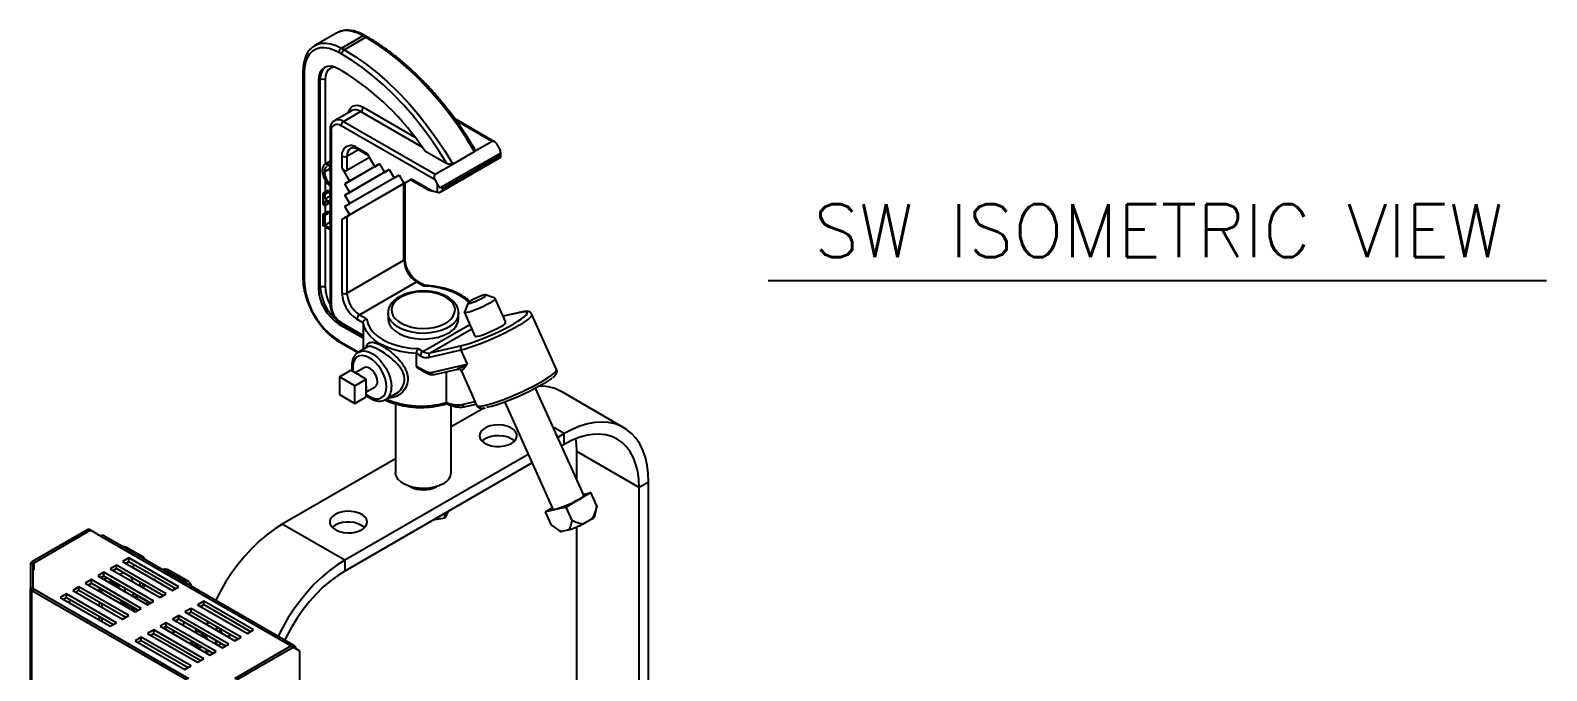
# Model space of a CAD drawing. Extents: x 7 to 135, y 1 to 99.
# Drawn here: x 12.26 to 33.74, y 86.24 to 95.33 of the extents above; entities that cross this region are included whole.
import ezdxf
from ezdxf.enums import TextEntityAlignment as Align

# ---------------------------------------------------------------- set-up
doc = ezdxf.new("R2010")
doc.units = 0
doc.header["$MEASUREMENT"] = 0
doc.layers.add('OBJECT', color=7, linetype='CONTINUOUS')
doc.styles.get("Standard").update_dxf_attribs({"font": 'SIMPLEX'})

msp = doc.modelspace()

# ---------------------------------------------------------------- linework, layer by layer
at = {"layer": 'OBJECT'}
for p, q in [((16.597, 95.287), (16.292, 95.111)), ((16.667, 95.073), (16.972, 95.25)), ((16.707, 95.05), (17.012, 95.227)), ((17.012, 95.227), (16.972, 95.25)), ((17.037, 95.229), (16.997, 95.252)), ((16.672, 94.989), (16.632, 95.012)), ((16.667, 95.073), (16.707, 95.05)), ((16.122, 94.747), (16.122, 91.803)), ((16.672, 94.754), (16.632, 94.777)), ((16.137, 94.726), (16.137, 91.783)), ((16.367, 94.624), (16.34, 94.609)), ((16.34, 94.609), (16.34, 91.665)), ((16.367, 91.681), (16.367, 94.624)), ((16.438, 94.624), (16.438, 93.426)), ((16.814, 94.186), (16.572, 94.046)), ((16.697, 94.034), (16.939, 94.174)), ((17.811, 93.671), (16.939, 94.174)), ((16.974, 94.235), (17.706, 93.813)), ((16.505, 93.912), (16.505, 91.448)), ((16.52, 93.891), (16.52, 91.428)), ((17.993, 93.204), (16.661, 93.973)), ((16.697, 94.034), (17.995, 93.284)), ((18.837, 93.747), (18.27, 94.075)), ((18.803, 93.751), (18.292, 94.046)), ((18.803, 93.751), (18.552, 93.606)), ((18.908, 93.644), (18.871, 93.711)), ((16.505, 93.47), (16.439, 93.432)), ((16.454, 93.438), (16.505, 93.468)), ((16.675, 93.378), (16.675, 93.541)), ((16.745, 93.541), (16.908, 93.635)), ((16.745, 93.541), (16.745, 93.337)), ((17.064, 93.521), (16.745, 93.337)), ((16.887, 93.664), (17.028, 93.582)), ((16.897, 93.641), (17.043, 93.557)), ((17.028, 93.582), (17.139, 93.391)), ((17.847, 93.619), (18.16, 93.438)), ((18.066, 93.033), (18.923, 93.528)), ((18.067, 93.096), (18.923, 93.591)), ((18.908, 93.543), (18.101, 93.077)), ((18.101, 93.07), (18.908, 93.536)), ((18.246, 93.429), (18.552, 93.606)), ((18.908, 93.536), (18.908, 93.543)), ((18.923, 93.528), (18.923, 93.592)), ((16.426, 93.321), (16.497, 93.362)), ((16.454, 93.438), (16.47, 93.405)), ((16.47, 93.405), (16.463, 93.398)), ((16.47, 93.405), (16.505, 93.426)), ((16.505, 93.411), (16.497, 93.362)), ((16.497, 93.362), (16.505, 93.31)), ((16.785, 93.187), (16.675, 93.378)), ((17.208, 93.431), (16.716, 93.147)), ((17.345, 93.351), (16.716, 92.988)), ((17.483, 93.272), (16.716, 92.829)), ((17.208, 93.431), (16.785, 93.187)), ((17.345, 93.351), (16.785, 93.028)), ((17.483, 93.272), (16.785, 92.868)), ((17.139, 93.391), (17.207, 93.431)), ((17.207, 93.431), (17.139, 93.391)), ((17.207, 93.431), (17.276, 93.311)), ((17.276, 93.311), (17.345, 93.351)), ((17.345, 93.351), (17.276, 93.311)), ((17.345, 93.351), (17.414, 93.232)), ((17.414, 93.232), (17.483, 93.272)), ((17.483, 93.272), (17.414, 93.232)), ((17.483, 93.272), (17.552, 93.152)), ((17.995, 93.284), (18.246, 93.429)), ((16.406, 93.017), (16.477, 93.058)), ((16.433, 93.001), (16.504, 93.042)), ((16.438, 93.204), (16.438, 93.035)), ((16.477, 93.058), (16.504, 93.042)), ((16.504, 93.042), (16.504, 92.976)), ((16.716, 93.147), (16.785, 93.187)), ((16.785, 93.028), (16.716, 93.147)), ((17.553, 93.153), (16.745, 92.686)), ((17.648, 93.207), (16.785, 92.709)), ((17.552, 93.152), (17.663, 93.216)), ((17.648, 93.208), (17.552, 93.152)), ((17.553, 92.065), (17.553, 93.153)), ((17.648, 93.207), (17.568, 93.161)), ((17.568, 92.085), (17.568, 93.161)), ((17.648, 93.208), (17.876, 93.076)), ((17.663, 93.216), (17.956, 93.047)), ((18.03, 93.028), (17.956, 93.047)), ((17.993, 93.204), (18.03, 93.137)), ((18.03, 93.028), (18.03, 93.137)), ((18.101, 93.077), (18.101, 93.07)), ((16.406, 92.858), (16.406, 93.017)), ((16.406, 93.017), (16.433, 93.001)), ((16.433, 92.842), (16.406, 92.858)), ((16.433, 93.001), (16.433, 92.935)), ((16.433, 92.935), (16.504, 92.976)), ((16.433, 92.935), (16.505, 92.894)), ((16.505, 92.867), (16.433, 92.908)), ((16.433, 92.908), (16.433, 92.842)), ((16.433, 92.842), (16.49, 92.875)), ((16.438, 92.845), (16.438, 92.741)), ((16.504, 92.976), (16.505, 92.975)), ((16.716, 92.988), (16.785, 93.028)), ((16.785, 92.868), (16.716, 92.988)), ((16.716, 92.829), (16.785, 92.868)), ((16.785, 92.709), (16.716, 92.829)), ((16.406, 92.722), (16.477, 92.763)), ((16.406, 92.552), (16.406, 92.722)), ((16.406, 92.722), (16.433, 92.707)), ((16.433, 92.707), (16.504, 92.748)), ((16.433, 92.707), (16.433, 92.564)), ((16.433, 92.564), (16.504, 92.604)), ((16.477, 92.763), (16.504, 92.748)), ((16.504, 92.748), (16.504, 92.604)), ((16.504, 92.604), (16.505, 92.603)), ((16.675, 92.646), (16.785, 92.709)), ((16.675, 91.599), (16.675, 92.646)), ((16.745, 92.686), (16.745, 91.599)), ((16.505, 92.495), (16.406, 92.552)), ((16.433, 92.564), (16.505, 92.522)), ((16.438, 92.534), (16.438, 91.681)), ((16.745, 91.599), (17.553, 92.065)), ((16.922, 91.293), (17.73, 91.759)), ((17.832, 91.7), (17.73, 91.759)), ((17.848, 91.707), (17.755, 91.761)), ((16.367, 91.681), (16.34, 91.665)), ((18.842, 91.526), (18.712, 91.574)), ((17.327, 91.318), (17.327, 91.236)), ((18.327, 91.236), (18.327, 91.318)), ((18.46, 91.46), (18.409, 91.331)), ((18.409, 91.326), (18.559, 90.991)), ((18.997, 91.187), (18.847, 91.522)), ((19.191, 91.325), (18.959, 91.272)), ((19.182, 91.322), (18.96, 91.271)), ((16.658, 91.176), (16.632, 91.161)), ((16.632, 91.161), (16.974, 90.963)), ((16.661, 91.183), (16.976, 91.001)), ((16.672, 91.16), (16.974, 90.985)), ((16.976, 91.18), (16.887, 91.231)), ((16.922, 91.293), (17.025, 91.233)), ((16.976, 91.18), (16.976, 91.001)), ((17.822, 90.773), (18.485, 91.156)), ((19.715, 90.518), (19.365, 91.298)), ((16.632, 90.925), (16.911, 90.764)), ((16.642, 90.903), (16.898, 90.755)), ((16.974, 90.985), (16.974, 90.8)), ((17.923, 90.751), (18.514, 91.092)), ((16.901, 90.758), (16.907, 90.762)), ((17.035, 90.836), (16.907, 90.762)), ((17.731, 90.565), (17.731, 90.744)), ((17.787, 90.712), (17.731, 90.744)), ((17.753, 90.813), (17.822, 90.773)), ((18.359, 90.79), (17.908, 90.686)), ((17.923, 90.751), (18.374, 90.856)), ((18.359, 90.79), (18.448, 90.592)), ((16.639, 90.411), (16.801, 90.505)), ((16.893, 90.452), (16.801, 90.505)), ((16.988, 90.541), (16.863, 90.469)), ((16.928, 90.432), (16.893, 90.452)), ((17.731, 90.565), (17.858, 90.492)), ((17.753, 90.535), (17.868, 90.469)), ((17.939, 90.475), (18.448, 90.592)), ((17.986, 90.446), (18.317, 90.523)), ((18.152, 90.485), (18.152, 90.051)), ((18.352, 90.514), (18.35, 90.515)), ((18.352, 90.514), (18.361, 90.501)), ((18.361, 90.501), (18.582, 90.009)), ((18.365, 90.496), (18.361, 90.501)), ((16.857, 90.285), (16.639, 90.411)), ((16.639, 90.411), (16.639, 90.16)), ((16.857, 90.285), (17.019, 90.379)), ((16.857, 90.034), (16.857, 90.285)), ((17.019, 90.379), (16.928, 90.432)), ((17.019, 90.274), (17.019, 90.379)), ((17.019, 90.233), (17.019, 90.274)), ((17.019, 90.199), (17.144, 90.271)), ((20.099, 88.733), (19.418, 90.25)), ((16.639, 90.16), (16.857, 90.034)), ((16.857, 90.034), (17.019, 90.128)), ((17.019, 90.128), (17.019, 90.233)), ((17.295, 90.091), (17.434, 90.171)), ((17.432, 90.028), (17.432, 89.056)), ((18.152, 90.048), (18.152, 90.051)), ((18.379, 90.02), (18.559, 90.062)), ((18.425, 89.992), (18.575, 90.026)), ((18.98, 90.053), (19.662, 88.536)), ((20.668, 89.691), (19.785, 90.202)), ((18.222, 89.056), (18.222, 90.007)), ((18.684, 89.97), (18.222, 89.703)), ((19.824, 89.608), (19.665, 89.7)), ((19.824, 89.608), (19.731, 89.554)), ((19.824, 89.454), (19.824, 89.608)), ((19.824, 89.454), (19.786, 89.432)), ((17.432, 89.247), (15.829, 88.322)), ((19.313, 89.312), (16.713, 87.812)), ((19.368, 89.191), (16.713, 87.658)), ((20.885, 88.842), (20.001, 89.352)), ((20.001, 88.951), (20.001, 89.352)), ((20.202, 88.77), (19.849, 88.566)), ((20.094, 88.745), (20.202, 88.77)), ((20.287, 88.581), (20.202, 88.77)), ((21.018, 88.918), (20.885, 88.842)), ((20.885, 83.684), (20.885, 88.842)), ((21.018, 83.761), (21.018, 88.918)), ((19.849, 88.566), (19.559, 88.499)), ((19.559, 88.499), (19.654, 88.554)), ((19.934, 88.377), (19.849, 88.566)), ((20.259, 88.437), (20.282, 88.551)), ((20.287, 88.581), (20.28, 88.548)), ((16.713, 87.812), (15.829, 88.322)), ((18.133, 88.406), (17.963, 88.38)), ((18.179, 88.504), (18.133, 88.406)), ((18.133, 88.406), (18.133, 88.478)), ((19.644, 88.31), (19.559, 88.499)), ((20.225, 88.402), (20.098, 88.329)), ((13.084, 88.253), (12.279, 87.789)), ((13.112, 88.237), (12.308, 87.772)), ((13.112, 88.237), (13.084, 88.253)), ((13.2, 88.186), (13.112, 88.237)), ((13.2, 88.186), (13.257, 88.153)), ((13.257, 88.153), (15.954, 86.596)), ((16.003, 86.598), (13.302, 88.157)), ((19.743, 88.24), (19.777, 88.22)), ((19.892, 88.242), (19.787, 88.218)), ((20.001, 83.806), (20.001, 88.284)), ((13.593, 88.002), (13.577, 87.999)), ((13.86, 87.856), (13.614, 87.996)), ((12.299, 87.76), (12.259, 87.76)), ((12.259, 87.76), (12.259, 87.411)), ((12.308, 87.772), (12.279, 87.789)), ((12.299, 87.411), (12.299, 87.76)), ((12.308, 87.772), (12.308, 87.67)), ((13.478, 87.742), (13.389, 87.691)), ((13.389, 87.691), (14.097, 87.282)), ((13.432, 87.666), (13.478, 87.693)), ((14.185, 87.333), (13.478, 87.742)), ((13.478, 87.693), (13.478, 87.742)), ((13.478, 87.693), (14.143, 87.309)), ((13.655, 87.844), (13.566, 87.793)), ((13.566, 87.793), (14.273, 87.384)), ((13.609, 87.768), (13.655, 87.795)), ((14.362, 87.435), (13.655, 87.844)), ((13.655, 87.795), (13.655, 87.844)), ((13.655, 87.795), (14.319, 87.411)), ((13.695, 87.718), (13.723, 87.734)), ((14.148, 87.677), (14.137, 87.675)), ((14.148, 87.677), (14.141, 87.673)), ((14.455, 87.506), (14.148, 87.677)), ((14.497, 87.514), (14.202, 87.679)), ((16.713, 87.812), (16.713, 87.658)), ((13.124, 87.537), (13.036, 87.486)), ((13.036, 87.486), (13.743, 87.078)), ((13.078, 87.462), (13.124, 87.488)), ((13.831, 87.129), (13.124, 87.537)), ((13.124, 87.488), (13.124, 87.537)), ((13.124, 87.488), (13.789, 87.105)), ((13.301, 87.64), (13.213, 87.589)), ((13.213, 87.589), (13.92, 87.18)), ((13.255, 87.564), (13.301, 87.591)), ((13.3, 87.538), (13.346, 87.565)), ((14.008, 87.231), (13.301, 87.64)), ((13.301, 87.591), (13.301, 87.64)), ((13.301, 87.591), (13.966, 87.207)), ((13.387, 87.488), (13.413, 87.502)), ((13.413, 87.502), (13.506, 87.45)), ((13.505, 87.458), (13.481, 87.487)), ((13.505, 87.473), (13.506, 87.419)), ((13.534, 87.607), (13.574, 87.637)), ((13.868, 87.467), (13.855, 87.46)), ((13.857, 87.421), (13.89, 87.454)), ((14.013, 87.535), (14.032, 87.546)), ((14.455, 87.506), (14.442, 87.499)), ((14.475, 87.48), (14.455, 87.506)), ((12.259, 81.879), (12.259, 87.411)), ((12.299, 87.411), (12.259, 87.411)), ((12.308, 87.399), (12.279, 87.382)), ((12.279, 87.382), (14.475, 86.115)), ((12.279, 81.85), (12.279, 87.382)), ((14.503, 86.131), (12.308, 87.399)), ((12.771, 87.333), (12.682, 87.282)), ((12.682, 87.282), (13.389, 86.874)), ((12.725, 87.258), (12.771, 87.284)), ((13.478, 86.925), (12.771, 87.333)), ((12.771, 87.284), (12.771, 87.333)), ((12.771, 87.284), (13.435, 86.901)), ((12.818, 87.204), (12.818, 87.257)), ((12.948, 87.435), (12.859, 87.384)), ((12.859, 87.384), (13.566, 86.976)), ((12.902, 87.36), (12.948, 87.386)), ((13.655, 87.027), (12.948, 87.435)), ((12.948, 87.386), (12.948, 87.435)), ((12.948, 87.386), (13.612, 87.003)), ((13.236, 87.419), (13.236, 87.371)), ((13.278, 87.347), (13.278, 87.353)), ((13.284, 87.346), (13.526, 87.209)), ((13.739, 87.338), (13.731, 87.329)), ((13.75, 87.278), (13.787, 87.299)), ((13.786, 87.3), (13.96, 87.203)), ((13.91, 87.231), (13.91, 87.186)), ((13.92, 87.18), (14.008, 87.231)), ((14.097, 87.282), (14.185, 87.333)), ((14.273, 87.384), (14.362, 87.435)), ((14.297, 87.398), (14.284, 87.405)), ((14.715, 87.231), (14.627, 87.18)), ((15.422, 86.823), (14.715, 87.231)), ((14.715, 87.182), (14.715, 87.231)), ((13.236, 87.22), (13.236, 87.167)), ((13.236, 87.016), (13.236, 86.963)), ((13.278, 87.143), (13.278, 87.196)), ((13.526, 87.209), (13.588, 87.221)), ((13.534, 87.211), (13.541, 87.195)), ((13.534, 87.211), (13.54, 87.195)), ((13.566, 86.976), (13.655, 87.027)), ((13.633, 87.157), (13.633, 87.157)), ((13.657, 87.128), (13.659, 87.129)), ((13.737, 87.082), (13.736, 87.135)), ((13.743, 87.078), (13.831, 87.129)), ((13.743, 87.078), (13.789, 87.105)), ((14.362, 87.027), (14.273, 86.976)), ((15.069, 86.619), (14.362, 87.027)), ((14.362, 86.978), (14.362, 87.027)), ((14.539, 87.129), (14.45, 87.078)), ((14.45, 87.078), (15.157, 86.67)), ((14.493, 87.054), (14.539, 87.08)), ((15.246, 86.721), (14.539, 87.129)), ((14.539, 87.08), (14.539, 87.129)), ((14.539, 87.08), (15.203, 86.697)), ((14.627, 87.18), (15.334, 86.772)), ((14.669, 87.156), (14.715, 87.182)), ((14.715, 87.182), (15.38, 86.799)), ((13.278, 86.938), (13.278, 86.991)), ((13.389, 86.874), (13.478, 86.925)), ((14.008, 86.823), (13.92, 86.772)), ((14.715, 86.415), (14.008, 86.823)), ((14.008, 86.774), (14.008, 86.823)), ((14.185, 86.925), (14.097, 86.874)), ((14.097, 86.874), (14.804, 86.466)), ((14.139, 86.85), (14.185, 86.876)), ((14.892, 86.517), (14.185, 86.925)), ((14.185, 86.876), (14.185, 86.925)), ((14.185, 86.876), (14.85, 86.492)), ((14.264, 86.777), (14.31, 86.804)), ((14.273, 86.976), (14.98, 86.568)), ((14.316, 86.952), (14.362, 86.978)), ((14.339, 86.938), (14.34, 86.966)), ((14.362, 86.978), (15.026, 86.595)), ((14.59, 86.794), (14.617, 86.827)), ((14.621, 86.829), (14.617, 86.827)), ((14.797, 86.931), (14.751, 86.904)), ((14.925, 86.857), (14.879, 86.831)), ((14.966, 86.781), (14.939, 86.849)), ((14.95, 86.843), (14.966, 86.781)), ((15.334, 86.772), (15.422, 86.823)), ((13.831, 86.721), (13.743, 86.67)), ((13.743, 86.67), (14.45, 86.262)), ((13.785, 86.646), (13.831, 86.672)), ((14.539, 86.313), (13.831, 86.721)), ((13.831, 86.672), (13.831, 86.721)), ((13.831, 86.672), (14.496, 86.288)), ((13.92, 86.772), (14.627, 86.364)), ((13.962, 86.748), (14.008, 86.774)), ((14.008, 86.774), (14.673, 86.39)), ((14.534, 86.635), (14.534, 86.621)), ((14.549, 86.666), (14.549, 86.666)), ((14.641, 86.56), (14.687, 86.586)), ((14.748, 86.755), (14.745, 86.753)), ((14.745, 86.753), (14.759, 86.696)), ((14.898, 86.641), (14.876, 86.628)), ((14.898, 86.641), (14.884, 86.677)), ((14.885, 86.623), (14.898, 86.641)), ((14.908, 86.647), (14.887, 86.622)), ((14.894, 86.671), (14.908, 86.647)), ((14.922, 86.655), (14.908, 86.647)), ((14.934, 86.608), (14.923, 86.601)), ((14.934, 86.608), (14.954, 86.636)), ((14.937, 86.616), (14.944, 86.614)), ((14.956, 86.635), (14.944, 86.614)), ((14.969, 86.628), (14.944, 86.614)), ((14.98, 86.568), (15.069, 86.619)), ((15.097, 86.756), (15.053, 86.73)), ((15.071, 86.72), (15.097, 86.756)), ((15.097, 86.756), (15.096, 86.759)), ((15.954, 86.596), (15.15, 86.131)), ((15.157, 86.67), (15.246, 86.721)), ((15.983, 86.579), (15.954, 86.596)), ((14.627, 86.364), (14.715, 86.415)), ((14.792, 86.526), (14.746, 86.499)), ((14.804, 86.466), (14.892, 86.517)), ((15.178, 86.115), (15.983, 86.579)), ((16.071, 86.528), (15.983, 86.579)), ((16.071, 86.528), (16.071, 81.2)), ((14.45, 86.262), (14.539, 86.313))]:
    msp.add_line(p, q, dxfattribs=at)
at = {"layer": 'OBJECT', "color": 1}
msp.add_line((22.712, 91.779), (33.743, 91.779), dxfattribs=at)
at = {"layer": 'OBJECT', "flags": 128}
for points in [[(16.972, 95.25), (16.897, 95.287), (16.823, 95.311), (16.752, 95.322), (16.686, 95.318), (16.625, 95.301), (16.597, 95.287)], [(18.552, 93.606), (18.438, 93.793), (18.316, 93.975), (18.189, 94.151), (18.055, 94.319), (17.916, 94.479), (17.773, 94.63), (17.625, 94.772), (17.475, 94.903), (17.322, 95.023), (17.168, 95.131), (17.012, 95.227)], [(16.632, 95.012), (16.561, 95.047), (16.492, 95.07), (16.426, 95.079), (16.364, 95.076), (16.307, 95.06), (16.257, 95.031), (16.215, 94.99), (16.181, 94.938), (16.157, 94.876), (16.142, 94.805), (16.137, 94.726)], [(16.295, 95.112), (16.32, 95.124), (16.38, 95.142), (16.447, 95.145), (16.517, 95.135), (16.591, 95.111), (16.667, 95.073)], [(18.16, 93.438), (18.049, 93.618), (17.931, 93.792), (17.807, 93.959), (17.677, 94.12), (17.543, 94.273), (17.404, 94.418), (17.262, 94.553), (17.117, 94.678), (16.97, 94.793), (16.821, 94.897), (16.672, 94.989)], [(16.707, 95.05), (16.862, 94.954), (17.016, 94.846), (17.169, 94.726), (17.32, 94.595), (17.467, 94.454), (17.611, 94.303), (17.75, 94.143), (17.883, 93.974), (18.011, 93.799), (18.132, 93.617), (18.246, 93.429)], [(16.632, 94.777), (16.575, 94.803), (16.52, 94.816), (16.47, 94.814), (16.426, 94.797), (16.389, 94.767), (16.362, 94.725), (16.346, 94.671), (16.34, 94.609)], [(16.566, 94.806), (16.552, 94.804), (16.513, 94.79), (16.481, 94.764), (16.457, 94.726), (16.443, 94.679), (16.438, 94.624)], [(16.767, 94.159), (16.779, 94.197), (16.798, 94.228), (16.824, 94.25), (16.857, 94.262), (16.893, 94.264), (16.933, 94.254), (16.974, 94.235)], [(17.509, 91.543), (17.457, 91.507), (17.417, 91.466), (17.391, 91.422), (17.378, 91.376), (17.38, 91.33), (17.396, 91.284), (17.426, 91.241), (17.469, 91.202), (17.523, 91.167), (17.587, 91.139), (17.659, 91.118), (17.737, 91.104), (17.817, 91.099), (17.897, 91.102), (17.976, 91.114), (18.049, 91.133), (18.115, 91.159), (18.172, 91.192), (18.218, 91.231), (18.252, 91.273), (18.271, 91.318), (18.277, 91.365), (18.268, 91.411), (18.245, 91.456), (18.208, 91.497), (18.159, 91.534), (18.1, 91.566), (18.031, 91.59), (17.956, 91.608), (17.877, 91.617), (17.797, 91.618), (17.717, 91.611), (17.641, 91.595), (17.571, 91.572), (17.509, 91.543)], [(18.467, 91.469), (18.41, 91.521), (18.336, 91.57), (18.251, 91.613), (18.156, 91.648), (18.053, 91.674), (17.944, 91.691), (17.832, 91.7)], [(18.842, 91.526), (18.846, 91.523), (18.844, 91.513), (18.83, 91.498), (18.803, 91.479), (18.767, 91.456), (18.722, 91.432), (18.672, 91.407), (18.619, 91.383), (18.567, 91.361), (18.518, 91.344), (18.476, 91.33), (18.442, 91.323), (18.42, 91.321), (18.409, 91.325), (18.409, 91.331)], [(18.506, 91.495), (18.478, 91.478), (18.462, 91.464), (18.46, 91.456), (18.471, 91.454), (18.495, 91.459), (18.529, 91.469), (18.569, 91.485), (18.611, 91.503), (18.651, 91.523), (18.683, 91.542), (18.706, 91.558), (18.715, 91.569), (18.71, 91.574), (18.692, 91.573), (18.663, 91.565), (18.626, 91.552), (18.584, 91.534), (18.543, 91.515), (18.506, 91.495)], [(18.327, 91.321), (18.327, 91.312), (18.318, 91.263), (18.295, 91.216), (18.258, 91.172), (18.209, 91.132), (18.149, 91.097), (18.08, 91.069), (18.003, 91.048), (17.922, 91.035), (17.838, 91.029), (17.753, 91.033), (17.67, 91.044), (17.592, 91.063), (17.521, 91.09), (17.459, 91.123), (17.407, 91.162), (17.367, 91.205), (17.34, 91.251), (17.328, 91.3), (17.327, 91.318)], [(19.27, 91.275), (19.283, 91.288), (19.298, 91.308), (19.299, 91.322), (19.288, 91.331), (19.264, 91.334), (19.229, 91.331), (19.182, 91.322)], [(19.191, 91.325), (19.189, 91.325), (19.182, 91.322)], [(17.731, 90.744), (17.616, 90.754), (17.505, 90.773), (17.399, 90.801), (17.301, 90.837), (17.213, 90.881), (17.137, 90.932), (17.074, 90.988), (17.026, 91.049), (16.993, 91.113), (16.976, 91.18)], [(17.025, 91.233), (17.039, 91.169), (17.069, 91.106), (17.115, 91.047), (17.175, 90.992), (17.249, 90.942), (17.334, 90.9), (17.429, 90.865), (17.533, 90.838), (17.641, 90.821), (17.753, 90.813)], [(17.327, 91.236), (17.332, 91.194), (17.352, 91.146), (17.385, 91.101), (17.431, 91.06), (17.489, 91.024), (17.556, 90.994), (17.631, 90.971), (17.711, 90.956), (17.795, 90.948), (17.88, 90.949), (17.963, 90.959), (18.042, 90.976), (18.116, 91.001), (18.18, 91.032)], [(19.365, 91.298), (19.365, 91.286), (19.353, 91.267), (19.33, 91.242), (19.294, 91.214), (19.247, 91.181), (19.19, 91.146), (19.124, 91.108), (19.051, 91.068), (18.973, 91.029), (18.89, 90.989), (18.806, 90.951), (18.721, 90.914), (18.638, 90.881), (18.559, 90.851), (18.485, 90.826), (18.418, 90.805), (18.359, 90.79)], [(18.374, 90.856), (18.431, 90.871), (18.496, 90.891), (18.569, 90.916), (18.646, 90.945), (18.727, 90.978), (18.808, 91.014), (18.89, 91.051), (18.968, 91.09), (19.042, 91.128), (19.109, 91.165), (19.168, 91.201), (19.217, 91.234), (19.256, 91.263), (19.27, 91.275)], [(18.559, 90.991), (18.56, 90.99), (18.57, 90.986), (18.593, 90.988), (18.626, 90.995), (18.669, 91.009), (18.717, 91.026), (18.77, 91.048), (18.822, 91.072), (18.873, 91.097), (18.917, 91.121)], [(17.304, 90.268), (17.3, 90.327), (17.285, 90.388), (17.262, 90.451), (17.23, 90.511), (17.192, 90.567), (17.149, 90.617), (17.102, 90.658), (17.054, 90.688), (17.006, 90.707), (16.961, 90.714), (16.92, 90.708), (16.885, 90.69), (16.857, 90.66), (16.838, 90.62), (16.828, 90.571), (16.828, 90.515), (16.832, 90.487)], [(16.907, 90.762), (16.922, 90.769), (16.964, 90.78), (17.012, 90.777), (17.062, 90.762), (17.114, 90.735), (17.166, 90.697), (17.215, 90.649), (17.26, 90.593), (17.3, 90.53), (17.332, 90.465), (17.356, 90.397), (17.37, 90.331), (17.375, 90.268)], [(17.176, 90.343), (17.171, 90.383), (17.157, 90.425), (17.135, 90.466), (17.106, 90.501), (17.074, 90.528), (17.041, 90.545), (17.011, 90.548), (16.988, 90.541)], [(18.582, 90.009), (18.589, 90.002), (18.61, 89.997), (18.644, 89.998), (18.69, 90.006), (18.746, 90.019), (18.811, 90.038), (18.885, 90.062), (18.964, 90.092), (19.048, 90.125), (19.134, 90.161), (19.221, 90.2), (19.306, 90.24), (19.387, 90.281), (19.463, 90.321), (19.531, 90.36), (19.591, 90.397), (19.64, 90.43), (19.677, 90.46), (19.703, 90.485), (19.715, 90.505), (19.715, 90.518)], [(17.019, 90.163), (17.054, 90.138), (17.102, 90.113), (17.149, 90.1), (17.192, 90.099), (17.23, 90.112), (17.262, 90.136), (17.285, 90.171), (17.3, 90.216), (17.304, 90.268)], [(19.648, 90.393), (19.637, 90.384), (19.595, 90.354), (19.541, 90.319), (19.479, 90.283), (19.408, 90.245), (19.332, 90.206), (19.251, 90.167), (19.169, 90.13), (19.086, 90.095), (19.006, 90.063), (18.929, 90.035), (18.859, 90.011), (18.796, 89.993), (18.743, 89.98), (18.725, 89.977)], [(19.075, 89.469), (19.114, 89.497), (19.14, 89.529), (19.152, 89.564), (19.15, 89.599), (19.134, 89.634), (19.105, 89.665), (19.064, 89.692), (19.014, 89.712), (18.956, 89.725), (18.895, 89.73), (18.834, 89.727), (18.775, 89.716), (18.723, 89.697), (18.679, 89.672), (18.647, 89.642), (18.628, 89.608), (18.622, 89.573), (18.631, 89.537), (18.654, 89.504), (18.689, 89.475), (18.735, 89.452), (18.79, 89.435), (18.849, 89.425), (18.911, 89.424), (18.971, 89.432), (19.027, 89.447), (19.075, 89.469)], [(21.018, 88.918), (21.013, 89.043), (20.998, 89.16), (20.973, 89.269), (20.937, 89.37), (20.893, 89.461), (20.839, 89.541), (20.777, 89.61), (20.707, 89.667), (20.629, 89.712), (20.544, 89.745), (20.453, 89.764), (20.357, 89.77), (20.256, 89.764), (20.151, 89.744), (20.044, 89.711), (19.935, 89.665), (19.824, 89.608)], [(20.885, 88.842), (20.88, 88.959), (20.865, 89.069), (20.839, 89.171), (20.804, 89.264), (20.76, 89.347), (20.706, 89.419), (20.644, 89.48), (20.574, 89.528), (20.497, 89.565), (20.414, 89.588), (20.324, 89.598), (20.23, 89.595), (20.132, 89.579), (20.031, 89.55), (19.928, 89.508), (19.824, 89.454)], [(19.117, 89.5), (19.105, 89.512), (19.064, 89.538), (19.014, 89.559), (18.956, 89.572), (18.895, 89.577), (18.834, 89.574), (18.775, 89.563), (18.723, 89.544), (18.679, 89.519), (18.658, 89.5)], [(20.001, 89.352), (19.996, 89.469), (19.988, 89.534)], [(18.106, 88.895), (18.048, 88.867), (17.982, 88.847), (17.911, 88.833), (17.836, 88.828), (17.761, 88.831), (17.689, 88.843), (17.621, 88.862), (17.561, 88.888), (17.511, 88.92), (17.472, 88.957), (17.445, 88.997), (17.433, 89.04), (17.432, 89.056)], [(20.02, 88.667), (19.975, 88.642), (19.925, 88.617), (19.872, 88.594), (19.82, 88.572), (19.771, 88.554), (19.729, 88.541), (19.695, 88.533), (19.673, 88.531), (19.662, 88.536), (19.662, 88.536)], [(15.829, 88.322), (15.719, 88.252), (15.61, 88.172), (15.503, 88.081), (15.398, 87.98), (15.297, 87.87), (15.201, 87.753), (15.11, 87.628), (15.025, 87.498), (14.947, 87.363), (14.886, 87.243)], [(16.579, 88.461), (16.54, 88.433), (16.514, 88.401), (16.502, 88.366), (16.504, 88.33), (16.52, 88.296), (16.549, 88.265), (16.59, 88.238), (16.64, 88.218), (16.698, 88.204), (16.759, 88.199), (16.82, 88.202), (16.878, 88.214), (16.931, 88.232), (16.975, 88.257), (17.007, 88.288), (17.026, 88.321), (17.032, 88.357), (17.023, 88.392), (17, 88.425), (16.965, 88.454), (16.919, 88.478), (16.864, 88.495), (16.805, 88.504), (16.743, 88.505), (16.683, 88.498), (16.627, 88.483), (16.579, 88.461)], [(16.579, 88.307), (16.54, 88.279), (16.536, 88.276)], [(19.777, 88.22), (19.78, 88.219), (19.787, 88.218)], [(16.713, 87.812), (16.603, 87.742), (16.494, 87.662), (16.387, 87.57), (16.282, 87.47), (16.181, 87.36), (16.085, 87.242), (15.994, 87.118), (15.909, 86.988), (15.831, 86.853), (15.77, 86.733)], [(16.713, 87.658), (16.609, 87.592), (16.506, 87.515), (16.405, 87.428), (16.307, 87.331), (16.213, 87.225), (16.124, 87.112), (16.04, 86.992), (15.963, 86.866), (15.893, 86.737), (15.864, 86.678)], [(13.713, 87.504), (13.695, 87.557), (13.691, 87.57)], [(13.817, 87.444), (13.815, 87.485), (13.814, 87.499)], [(13.869, 87.467), (13.835, 87.445), (13.827, 87.438)], [(13.232, 87.427), (13.248, 87.398), (13.284, 87.346)], [(13.526, 87.209), (13.558, 87.231), (13.562, 87.236)], [(13.601, 87.364), (13.596, 87.418), (13.595, 87.421)], [(13.709, 87.302), (13.716, 87.323), (13.722, 87.347)], [(13.739, 87.338), (13.733, 87.331), (13.712, 87.301)], [(13.574, 87.218), (13.582, 87.202), (13.595, 87.186), (13.61, 87.176), (13.624, 87.172), (13.636, 87.176), (13.643, 87.187), (13.643, 87.189)], [(13.609, 87.156), (13.621, 87.154), (13.633, 87.157)], [(13.623, 87.201), (13.637, 87.191), (13.644, 87.189)], [(13.693, 87.16), (13.697, 87.137), (13.705, 87.1)], [(14.177, 86.828), (14.184, 86.856), (14.187, 86.875)], [(14.263, 86.778), (14.273, 86.785), (14.298, 86.811)], [(14.423, 86.89), (14.425, 86.892), (14.443, 86.931)], [(14.534, 86.635), (14.538, 86.654), (14.549, 86.666), (14.549, 86.666)], [(14.534, 86.621), (14.537, 86.634), (14.545, 86.642), (14.556, 86.645), (14.57, 86.64)]]:
    msp.add_lwpolyline(points, dxfattribs=at)
at = {"layer": 'OBJECT'}
for centre, radius, start, end in [((16.987, 95.229), 0.0252, 65.6949, 125.6156), ((17.027, 95.206), 0.0257, 66.4043, 124.8949), ((16.708, 95.009), 0.0768, 122.6054, 177.3945), ((16.748, 94.986), 0.0768, 122.6054, 177.3945), ((16.145, 94.748), 0.0236, 183.4725, 247.8327), ((16.58, 94.643), 0.214, 131.0981, 185.1338), ((14.706, 91.542), 3.765, 33.4707, 58.5356), ((16.402, 94.556), 0.0769, 62.6095, 117.3906), ((16.866, 94.072), 0.126, 54.3823, 114.3075), ((16.898, 94.239), 0.0768, 302.6053, 357.3946), ((16.53, 93.914), 0.0251, 185.7109, 245.624), ((16.606, 93.905), 0.0873, 50.7973, 189.2138), ((16.624, 93.935), 0.123, 53.6621, 115.4023), ((16.738, 93.969), 0.0768, 122.6061, 177.3938), ((16.804, 93.562), 0.131, 50.7969, 189.214), ((16.71, 93.61), 0.0769, 242.6095, 297.3906), ((16.868, 93.555), 0.123, 124.8684, 186.3129), ((16.91, 93.66), 0.0234, 171.805, 236.8828), ((17.543, 92.088), 0.0251, 294.375, 354.3042), ((17.937, 92.082), 0.384, 182.6054, 237.3946), ((16.147, 91.806), 0.0251, 185.6957, 245.6246), ((17.207, 91.829), 1.071, 182.4871, 237.5129), ((17.744, 91.739), 0.0245, 64.6568, 126.4263), ((16.973, 91.694), 0.633, 182.6054, 237.3945), ((16.402, 91.612), 0.0769, 62.6095, 117.3906), ((17.005, 91.71), 0.638, 182.6498, 229.6447), ((16.954, 91.698), 0.517, 181.8867, 209.3009), ((17.135, 91.62), 0.461, 182.6054, 237.3946), ((16.71, 91.667), 0.0769, 242.6095, 297.3906), ((17.129, 91.616), 0.384, 182.6054, 237.3946), ((16.53, 91.451), 0.0251, 185.6948, 245.6254), ((16.827, 91.442), 0.307, 182.6054, 237.3945), ((16.684, 91.179), 0.0234, 171.805, 236.8828), ((16.964, 91.228), 0.0768, 122.6053, 177.3946), ((18.082, 91.258), 0.246, 293.6248, 355.0551), ((18.87, 91.259), 0.146, 288.7898, 330.4668), ((16.655, 90.922), 0.0238, 172.5419, 236.1601), ((17.863, 90.708), 0.0768, 122.6053, 177.3946), ((17.881, 90.855), 0.171, 236.6987, 279.2316), ((17.9, 90.893), 0.143, 236.6993, 279.2316), ((17.954, 90.71), 0.0515, 126.2983, 207.8), ((18.405, 90.814), 0.0515, 126.297, 207.8016), ((16.838, 90.316), 0.147, 52.0306, 67.9747), ((17.921, 90.588), 0.114, 236.6985, 279.2323), ((17.881, 90.489), 0.0235, 171.9737, 236.7299), ((17.979, 90.488), 0.0423, 198.605, 278.8724), ((18.321, 90.476), 0.0488, 24.1569, 50.3663), ((16.874, 90.254), 0.147, 352.0283, 7.9717), ((17.1, 90.334), 0.0765, 304.8217, 6.4902), ((17.189, 90.246), 0.187, 304.6649, 7.0235), ((19.484, 89.67), 0.611, 60.5039, 90.8476), ((17.795, 91.318), 1.32, 248.0111, 285.7119), ((18.312, 90.377), 0.363, 243.8084, 280.5069), ((18.42, 90.035), 0.0437, 200.0828, 277.3948), ((18.027, 89.074), 0.196, 293.8671, 354.8128), ((17.827, 89.217), 0.407, 243.0152, 296.9849), ((19.973, 88.805), 0.146, 288.7898, 330.4668), ((16.763, 87.97), 0.384, 52.6344, 118.7035), ((19.334, 89.852), 1.704, 289.0974, 296.6119), ((20.188, 88.473), 0.0804, 297.6956, 332.9507), ((13.283, 88.116), 0.0453, 65.6934, 125.6173), ((12.294, 87.756), 0.0352, 114.3751, 174.305), ((12.314, 87.758), 0.0151, 114.3769, 174.3046), ((13.463, 87.582), 0.0947, 201.3989, 237.6825), ((12.294, 87.414), 0.0352, 185.6956, 245.6254), ((12.314, 87.412), 0.0151, 185.6949, 245.6262), ((13.766, 87.276), 0.0315, 51.4205, 160.6118), ((13.66, 87.252), 0.111, 199.5394, 229.4031), ((13.66, 87.252), 0.111, 199.5396, 229.6432), ((13.619, 87.183), 0.0288, 250.6422, 7.7027), ((13.617, 87.169), 0.0564, 314.1577, 2.786), ((13.615, 87.169), 0.0589, 315.3852, 1.8493), ((14.626, 86.726), 0.0743, 52.5581, 116.7489), ((14.528, 86.574), 0.0779, 4.399, 57.2893), ((14.541, 86.578), 0.0908, 352.1985, 32.1446), ((14.552, 86.594), 0.225, 28.5362, 58.0737), ((15.983, 86.563), 0.0393, 350.7858, 129.2026), ((14.721, 86.57), 0.0551, 267.4976, 325.1279)]:
    msp.add_arc(centre, radius, start, end, dxfattribs=at)
for centre, major_axis, ratio, start_param, end_param in [((18.836, 93.691), (-0.0326, 0.0603), 0.595383, 4.729283, 6.30008), ((18.873, 93.623), (-0.0348, 0.0642), 0.558702, 3.910079, 4.727266), ((18.873, 93.564), (0.0354, 0.0612), 0.577335, 4.71243, 5.466039), ((18.873, 93.556), (0.05, -0.0289), 0.00007, 6.283145, 7.068624), ((16.71, 93.398), (-0.0354, 0.0612), 0.577335, 1.570756, 3.141552), ((18.028, 93.224), (-0.0326, 0.0603), 0.595383, 0.016894, 1.587691), ((17.518, 93.132), (0.05, 0.0289), 0.00007, 6.283145, 7.068543), ((17.698, 93.236), (0.05, 0.0289), 0.00007, 2.356154, 3.141633), ((17.991, 93.067), (0.132, -0.027), 0.206185, 3.699612, 4.485092), ((18.066, 93.157), (-0.0348, 0.0642), 0.558702, 1.585674, 2.402861), ((18.066, 93.09), (0.0354, 0.0612), 0.577335, 3.41167, 4.71243), ((18.066, 93.097), (0.05, -0.0289), 0.00007, 0.785439, 1.539048), ((18.066, 93.048), (0.0498, 0.0096), 0.40502, 3.849247, 4.119283), ((16.71, 92.666), (0.05, 0.0289), 0.00007, 0.785358, 2.356154)]:
    msp.add_ellipse(centre, major_axis=major_axis, ratio=ratio, start_param=start_param, end_param=end_param, dxfattribs=at)
for points, knots in [([(16.997, 95.252), (16.985, 95.259), (16.949, 95.279), (16.889, 95.304), (16.819, 95.322), (16.751, 95.329), (16.687, 95.322), (16.634, 95.307), (16.606, 95.29), (16.595, 95.284)], [0, 0, 0, 0, 0.0872473, 0.2524614, 0.417721, 0.5818654, 0.7436042, 0.9020299, 1, 1, 1, 1]), ([(18.559, 93.635), (18.547, 93.654), (18.503, 93.73), (18.421, 93.859), (18.312, 94.02), (18.197, 94.176), (18.077, 94.326), (17.953, 94.47), (17.825, 94.606), (17.694, 94.735), (17.56, 94.856), (17.424, 94.968), (17.286, 95.071), (17.157, 95.158), (17.074, 95.207), (17.037, 95.229)], [0, 0, 0, 0, 0.028078, 0.1104728, 0.1928814, 0.275296, 0.3577203, 0.4401573, 0.5226102, 0.6050819, 0.6875748, 0.7700916, 0.8526335, 0.9352007, 1, 1, 1, 1]), ([(16.296, 95.111), (16.287, 95.106), (16.261, 95.093), (16.224, 95.059), (16.186, 95.01), (16.157, 94.952), (16.136, 94.886), (16.124, 94.818), (16.123, 94.769), (16.122, 94.747)], [0, 0, 0, 0, 0.076251, 0.230456, 0.384952, 0.541583, 0.70114, 0.863227, 1, 1, 1, 1]), ([(16.572, 94.045), (16.564, 94.041), (16.546, 94.03), (16.526, 94.002), (16.51, 93.965), (16.505, 93.933), (16.505, 93.915), (16.505, 93.912)], [0, 0, 0, 0, 0.167047, 0.415989, 0.668037, 0.942765, 1, 1, 1, 1]), ([(16.798, 93.655), (16.803, 93.658), (16.813, 93.663), (16.836, 93.664), (16.865, 93.658), (16.887, 93.646), (16.897, 93.641)], [0, 0, 0, 0, 0.2457321, 0.5091246, 0.7614748, 1, 1, 1, 1]), ([(18.558, 93.635), (18.56, 93.632), (18.563, 93.627), (18.563, 93.618), (18.559, 93.611), (18.554, 93.607), (18.552, 93.606)], [0, 0, 0, 0, 0.2626446, 0.574228, 0.821703, 1, 1, 1, 1]), ([(16.399, 93.338), (16.4, 93.352), (16.402, 93.379), (16.417, 93.419), (16.44, 93.431), (16.454, 93.438)], [0, 0, 0, 0, 0.280846, 0.561446, 1, 1, 1, 1]), ([(16.505, 93.122), (16.495, 93.129), (16.465, 93.152), (16.429, 93.212), (16.403, 93.28), (16.401, 93.319), (16.399, 93.338)], [0, 0, 0, 0, 0.1597758, 0.4858043, 0.7427091, 1, 1, 1, 1]), ([(16.453, 93.388), (16.446, 93.383), (16.428, 93.37), (16.427, 93.339), (16.426, 93.321)], [0, 0, 0, 0, 0.395587, 1, 1, 1, 1]), ([(16.426, 93.321), (16.428, 93.3), (16.432, 93.259), (16.461, 93.199), (16.488, 93.161), (16.503, 93.149), (16.505, 93.148)], [0, 0, 0, 0, 0.342421, 0.684609, 0.953958, 1, 1, 1, 1]), ([(18.246, 93.429), (18.243, 93.428), (18.236, 93.425), (18.221, 93.423), (18.201, 93.423), (18.179, 93.429), (18.166, 93.435), (18.16, 93.438)], [0, 0, 0, 0, 0.138341, 0.276038, 0.470202, 0.742047, 1, 1, 1, 1]), ([(17.755, 91.761), (17.748, 91.765), (17.73, 91.776), (17.699, 91.802), (17.663, 91.841), (17.631, 91.886), (17.604, 91.936), (17.583, 91.987), (17.571, 92.035), (17.568, 92.068), (17.568, 92.083), (17.568, 92.085)], [0, 0, 0, 0, 0.067195, 0.197029, 0.328081, 0.460156, 0.59276, 0.725245, 0.856826, 0.979679, 1, 1, 1, 1]), ([(16.122, 91.803), (16.122, 91.789), (16.123, 91.747), (16.131, 91.675), (16.15, 91.587), (16.176, 91.499), (16.211, 91.41), (16.254, 91.324), (16.303, 91.24), (16.358, 91.161), (16.418, 91.088), (16.482, 91.022), (16.549, 90.964), (16.603, 90.926), (16.634, 90.907), (16.642, 90.903)], [0, 0, 0, 0, 0.0448182, 0.1293531, 0.2137888, 0.2980895, 0.3822682, 0.4663674, 0.5504367, 0.6345317, 0.7186939, 0.8029819, 0.8874538, 0.9721562, 1, 1, 1, 1]), ([(17.484, 91.545), (17.474, 91.539), (17.444, 91.521), (17.403, 91.487), (17.364, 91.442), (17.339, 91.392), (17.327, 91.35), (17.328, 91.326), (17.328, 91.318)], [0, 0, 0, 0, 0.109116, 0.315301, 0.521201, 0.723281, 0.918675, 1, 1, 1, 1]), ([(18.326, 91.321), (18.325, 91.334), (18.324, 91.364), (18.308, 91.409), (18.28, 91.454), (18.241, 91.496), (18.192, 91.534), (18.133, 91.566), (18.066, 91.592), (17.994, 91.612), (17.917, 91.624), (17.839, 91.629), (17.76, 91.626), (17.682, 91.616), (17.608, 91.599), (17.541, 91.575), (17.502, 91.555), (17.484, 91.545)], [0, 0, 0, 0, 0.049755, 0.113338, 0.177704, 0.243923, 0.312005, 0.381218, 0.450763, 0.52019, 0.589444, 0.658578, 0.727688, 0.796868, 0.866209, 0.935826, 1, 1, 1, 1]), ([(17.845, 91.708), (17.843, 91.708), (17.839, 91.707), (17.834, 91.702), (17.832, 91.7), (17.832, 91.7)], [0, 0, 0, 0, 0.531192, 0.98939, 1, 1, 1, 1]), ([(18.484, 91.481), (18.478, 91.487), (18.455, 91.511), (18.404, 91.547), (18.332, 91.59), (18.251, 91.627), (18.164, 91.658), (18.071, 91.682), (17.974, 91.698), (17.898, 91.706), (17.854, 91.708), (17.845, 91.708)], [0, 0, 0, 0, 0.044141, 0.174626, 0.305945, 0.437516, 0.568982, 0.700264, 0.831367, 0.962338, 1, 1, 1, 1]), ([(16.505, 91.448), (16.505, 91.439), (16.506, 91.414), (16.515, 91.37), (16.534, 91.318), (16.561, 91.268), (16.594, 91.224), (16.631, 91.186), (16.659, 91.168), (16.672, 91.16)], [0, 0, 0, 0, 0.084368, 0.238908, 0.392869, 0.546382, 0.700223, 0.855221, 1, 1, 1, 1]), ([(19.364, 91.298), (19.363, 91.3), (19.36, 91.311), (19.344, 91.325), (19.324, 91.335), (19.301, 91.339), (19.272, 91.339), (19.235, 91.335), (19.204, 91.328), (19.191, 91.325)], [0, 0, 0, 0, 0.029634, 0.147464, 0.262281, 0.396479, 0.583207, 0.817642, 1, 1, 1, 1]), ([(16.976, 91.18), (16.976, 91.184), (16.977, 91.193), (16.985, 91.207), (16.996, 91.219), (17.01, 91.228), (17.02, 91.232), (17.025, 91.233), (17.025, 91.233)], [0, 0, 0, 0, 0.19777, 0.395373, 0.598086, 0.812872, 0.995765, 1, 1, 1, 1]), ([(16.976, 91.001), (16.976, 90.998), (16.976, 90.991), (16.975, 90.986), (16.975, 90.985), (16.975, 90.985)], [0, 0, 0, 0, 0.295943, 0.59003, 1, 1, 1, 1]), ([(17.021, 90.828), (17.023, 90.838), (17.03, 90.874), (17.055, 90.896), (17.092, 90.905), (17.128, 90.901), (17.171, 90.887), (17.232, 90.859), (17.316, 90.806), (17.419, 90.723), (17.499, 90.64), (17.553, 90.563), (17.585, 90.501), (17.604, 90.438), (17.609, 90.384), (17.602, 90.315), (17.57, 90.234), (17.504, 90.167), (17.438, 90.132), (17.387, 90.116), (17.352, 90.116), (17.338, 90.116)], [0, 0, 0, 0, 0.031647, 0.113114, 0.156727, 0.200305, 0.241406, 0.282485, 0.356519, 0.430655, 0.512645, 0.558299, 0.603932, 0.647976, 0.691999, 0.716831, 0.799022, 0.879636, 0.923293, 0.966926, 1, 1, 1, 1]), ([(16.901, 90.756), (16.893, 90.752), (16.873, 90.739), (16.849, 90.708), (16.827, 90.665), (16.815, 90.615), (16.812, 90.558), (16.813, 90.517), (16.819, 90.496), (16.819, 90.495)], [0, 0, 0, 0, 0.098124, 0.268249, 0.440719, 0.619757, 0.805371, 0.994541, 1, 1, 1, 1]), ([(17.435, 90.174), (17.438, 90.175), (17.472, 90.187), (17.522, 90.245), (17.556, 90.315), (17.564, 90.392), (17.554, 90.44), (17.53, 90.495), (17.507, 90.535), (17.454, 90.602), (17.376, 90.675), (17.277, 90.748), (17.179, 90.807), (17.098, 90.841), (17.052, 90.85), (17.039, 90.836), (17.038, 90.834)], [0, 0, 0, 0, 0.009573, 0.111598, 0.213449, 0.243964, 0.3447, 0.352097, 0.409468, 0.466894, 0.572114, 0.668331, 0.76481, 0.871215, 0.983192, 1, 1, 1, 1]), ([(17.731, 90.744), (17.731, 90.749), (17.732, 90.758), (17.735, 90.774), (17.74, 90.79), (17.747, 90.803), (17.751, 90.81), (17.753, 90.813), (17.753, 90.813)], [0, 0, 0, 0, 0.19777, 0.395372, 0.598086, 0.812872, 0.995764, 1, 1, 1, 1]), ([(17.754, 90.536), (17.752, 90.536), (17.746, 90.539), (17.738, 90.546), (17.732, 90.556), (17.731, 90.562), (17.731, 90.565)], [0, 0, 0, 0, 0.097443, 0.481142, 0.777154, 1, 1, 1, 1]), ([(17.868, 90.469), (17.876, 90.465), (17.897, 90.454), (17.932, 90.444), (17.964, 90.442), (17.981, 90.445), (17.986, 90.446)], [0, 0, 0, 0, 0.206268, 0.552369, 0.874995, 1, 1, 1, 1]), ([(18.448, 90.592), (18.448, 90.592), (18.437, 90.586), (18.4, 90.563), (18.355, 90.534), (18.325, 90.527), (18.316, 90.525)], [0, 0, 0, 0, 0.003252, 0.203362, 0.745963, 1, 1, 1, 1]), ([(18.316, 90.522), (18.318, 90.523), (18.324, 90.525), (18.342, 90.522), (18.348, 90.516), (18.35, 90.514)], [0, 0, 0, 0, 0.1469722, 0.7534246, 1, 1, 1, 1]), ([(18.448, 90.592), (18.448, 90.592), (18.44, 90.582), (18.423, 90.56), (18.401, 90.529), (18.385, 90.507), (18.373, 90.494), (18.368, 90.495), (18.365, 90.496)], [0, 0, 0, 0, 0.00275, 0.176458, 0.410877, 0.649441, 0.822591, 1, 1, 1, 1]), ([(19.663, 90.403), (19.666, 90.406), (19.683, 90.419), (19.698, 90.436), (19.714, 90.459), (19.721, 90.481), (19.722, 90.503), (19.716, 90.514), (19.714, 90.517)], [0, 0, 0, 0, 0.08587, 0.416656, 0.617623, 0.783152, 0.939652, 1, 1, 1, 1]), ([(17.019, 90.148), (17.035, 90.136), (17.067, 90.111), (17.119, 90.085), (17.17, 90.07), (17.219, 90.067), (17.261, 90.074), (17.285, 90.087), (17.296, 90.093)], [0, 0, 0, 0, 0.168813, 0.354203, 0.54051, 0.705282, 0.864095, 1, 1, 1, 1]), ([(17.281, 90.086), (17.304, 90.075), (17.355, 90.052), (17.44, 90.024), (17.534, 90.002), (17.632, 89.987), (17.732, 89.978), (17.833, 89.978), (17.934, 89.984), (18.032, 89.999), (18.108, 90.014), (18.149, 90.028), (18.161, 90.031)], [0, 0, 0, 0, 0.094137, 0.202432, 0.310572, 0.418571, 0.526472, 0.634329, 0.742204, 0.850139, 0.958196, 1, 1, 1, 1]), ([(18.158, 90.031), (18.158, 90.031), (18.157, 90.03), (18.155, 90.035), (18.153, 90.042), (18.153, 90.047), (18.152, 90.048)], [0, 0, 0, 0, 0.101712, 0.536802, 0.912059, 1, 1, 1, 1]), ([(18.158, 90.031), (18.167, 90.027), (18.199, 90.012), (18.255, 89.994), (18.324, 89.983), (18.381, 89.983), (18.413, 89.99), (18.425, 89.992)], [0, 0, 0, 0, 0.092325, 0.348624, 0.604334, 0.857164, 1, 1, 1, 1]), ([(18.583, 90.01), (18.584, 90.008), (18.586, 89.997), (18.602, 89.983), (18.622, 89.973), (18.645, 89.968), (18.672, 89.967), (18.695, 89.971), (18.708, 89.972)], [0, 0, 0, 0, 0.033063, 0.186979, 0.3358397, 0.5082101, 0.7461435, 1, 1, 1, 1]), ([(20.225, 88.402), (20.239, 88.431), (20.265, 88.487), (20.28, 88.55), (20.287, 88.581)], [0, 0, 0, 0, 0.515407, 1, 1, 1, 1]), ([(19.644, 88.31), (19.665, 88.294), (19.707, 88.262), (19.755, 88.231), (19.782, 88.22), (19.787, 88.218)], [0, 0, 0, 0, 0.43872, 0.883112, 1, 1, 1, 1]), ([(19.892, 88.242), (19.901, 88.261), (19.921, 88.301), (19.929, 88.351), (19.934, 88.377)], [0, 0, 0, 0, 0.480505, 1, 1, 1, 1]), ([(19.934, 88.377), (19.954, 88.368), (20, 88.348), (20.055, 88.332), (20.09, 88.329), (20.098, 88.329)], [0, 0, 0, 0, 0.3769519, 0.8637501, 1, 1, 1, 1]), ([(13.578, 87.998), (13.582, 87.999), (13.591, 88.003), (13.604, 88.002), (13.611, 87.996), (13.613, 87.995)], [0, 0, 0, 0, 0.267199, 0.791728, 1, 1, 1, 1]), ([(13.859, 87.855), (13.858, 87.856), (13.854, 87.859), (13.844, 87.859), (13.834, 87.854), (13.831, 87.852)], [0, 0, 0, 0, 0.193976, 0.682492, 1, 1, 1, 1]), ([(13.888, 87.819), (13.888, 87.819), (13.881, 87.831), (13.872, 87.841), (13.864, 87.852)], [0, 0, 0, 0, 0.002806, 1, 1, 1, 1]), ([(14.176, 87.686), (14.164, 87.684), (14.15, 87.683), (14.137, 87.677), (14.135, 87.676)], [0, 0, 0, 0, 0.847387, 1, 1, 1, 1]), ([(14.148, 87.677), (14.156, 87.68), (14.171, 87.687), (14.19, 87.686), (14.199, 87.68), (14.201, 87.678)], [0, 0, 0, 0, 0.4197093, 0.839216, 1, 1, 1, 1]), ([(14.496, 87.513), (14.495, 87.514), (14.491, 87.518), (14.476, 87.517), (14.462, 87.51), (14.455, 87.506)], [0, 0, 0, 0, 0.160793, 0.580291, 1, 1, 1, 1]), ([(14.551, 87.436), (14.545, 87.448), (14.53, 87.473), (14.512, 87.496), (14.502, 87.509)], [0, 0, 0, 0, 0.451132, 1, 1, 1, 1]), ([(14.617, 86.827), (14.621, 86.823), (14.636, 86.808), (14.656, 86.794), (14.671, 86.785)], [0, 0, 0, 0, 0.257549, 1, 1, 1, 1]), ([(14.671, 86.785), (14.677, 86.781), (14.699, 86.769), (14.725, 86.76), (14.745, 86.753)], [0, 0, 0, 0, 0.268634, 1, 1, 1, 1]), ([(14.767, 86.538), (14.766, 86.537), (14.755, 86.522), (14.75, 86.51), (14.745, 86.499)], [0, 0, 0, 0, 0.070189, 1, 1, 1, 1])]:
    msp.add_open_spline(points, degree=3, knots=knots, dxfattribs=at)

# ---------------------------------------------------------------- texts
at = {"layer": 'OBJECT', "color": 1}
msp.add_text('SW ISOMETRIC VIEW', height=0.75, dxfattribs=at).set_placement((28.244, 92.11), align=Align.CENTER)

doc.saveas('drawing.dxf')
